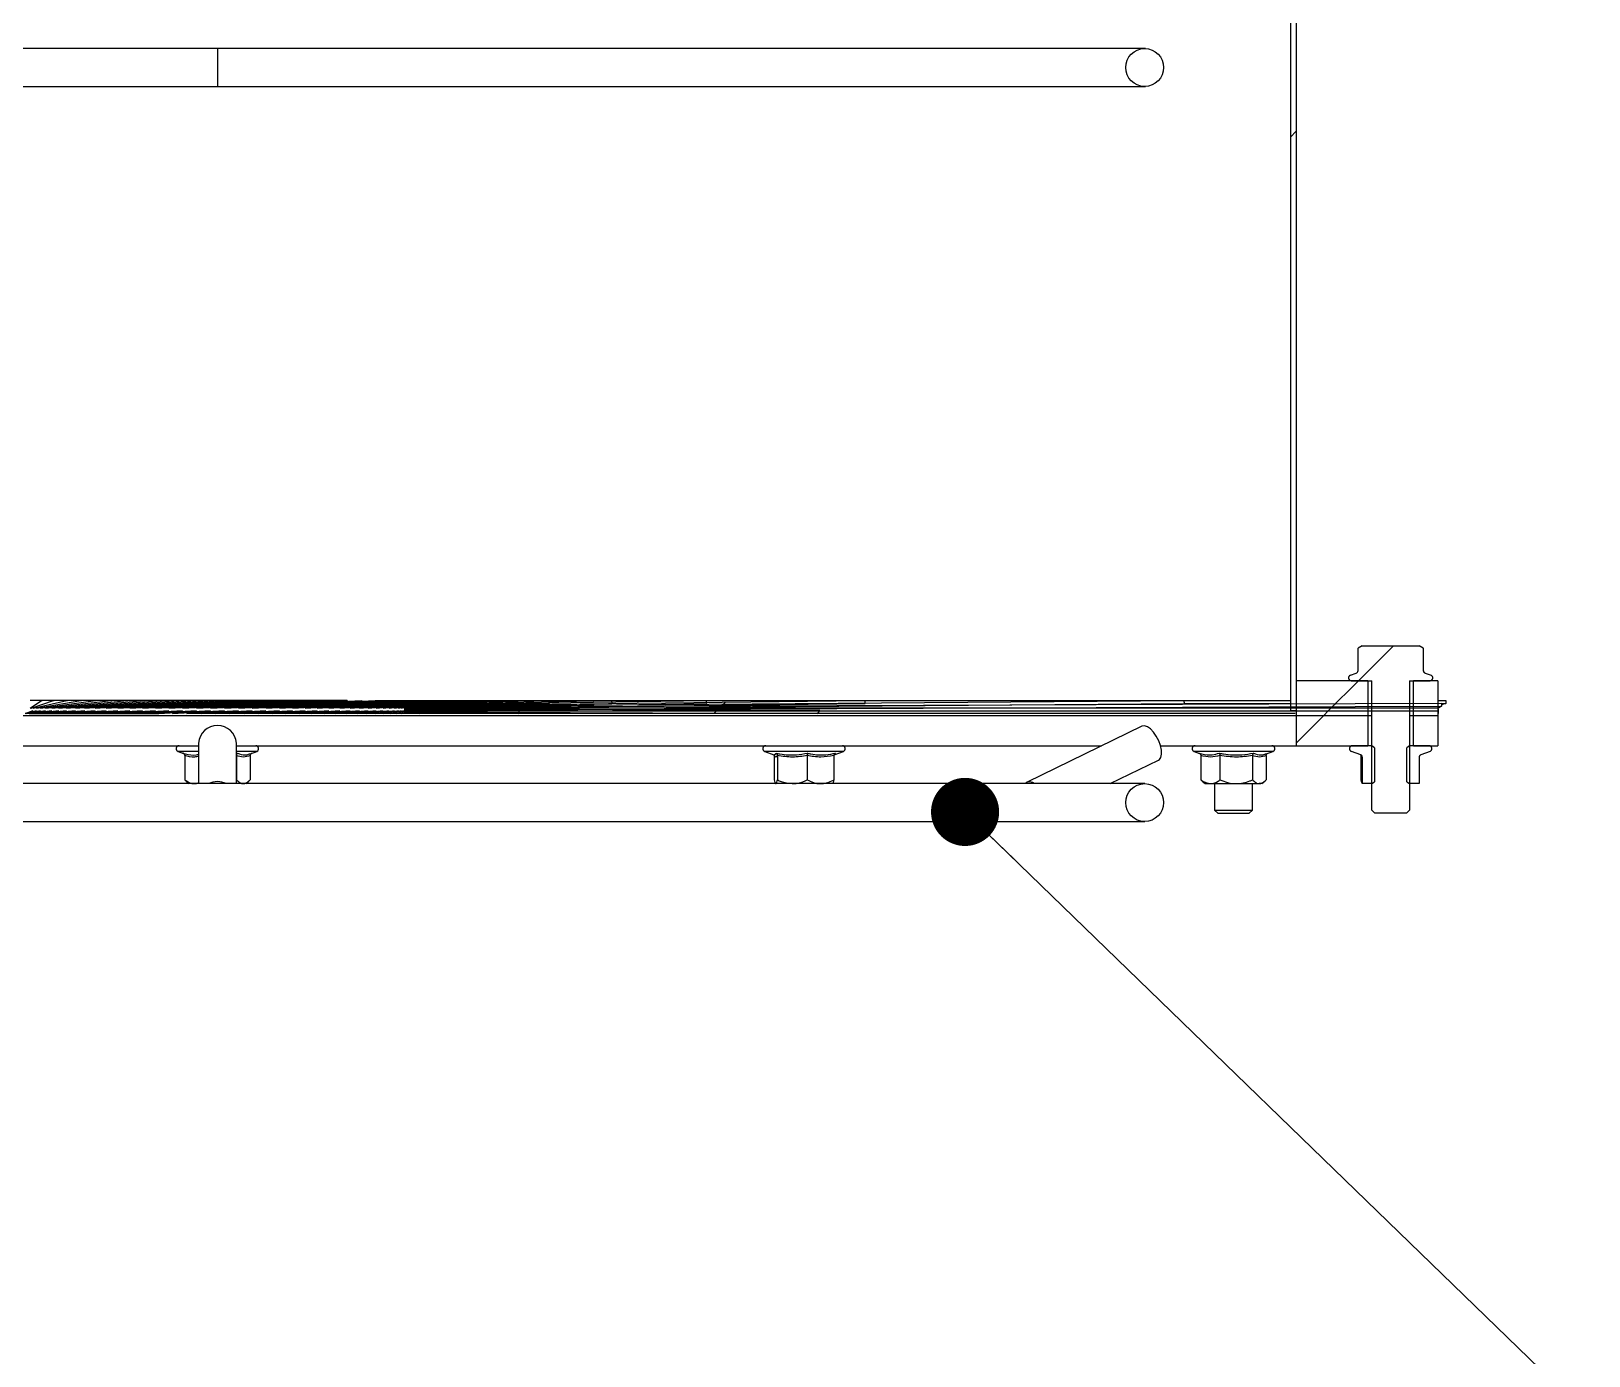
# Model space of a CAD drawing. Header units: millimetres. Extents: x 2 to 418, y 2 to 295.
# Drawn here: x 125.56 to 148.42, y 108.19 to 127.64 of the extents above; entities that cross this region are included whole.
import ezdxf

# ---------------------------------------------------------------- set-up
doc = ezdxf.new("R2010")
doc.units = ezdxf.units.MM
doc.dimstyles.new('SLDDIMSTYLE3', dxfattribs={"dimtxt": 0.18, "dimasz": 1, "dimexe": 0, "dimexo": 0.0625, "dimgap": 0, "dimtad": 0, "dimtih": 1, "dimtoh": 1, "dimdec": 0, "dimrnd": 1e-09, "dimzin": 0, "dimdsep": 46, "dimtxsty": 'Standard', "dimblk1": 'DOT', "dimblk2": 'DOT', "dimsah": 1, "dimcen": 0.09, "dimadec": 0, "dimazin": 0, "dimtfac": 1, "dimtdec": 0, "dimtofl": 0, "dimtmove": 0, "dimatfit": 3, "dimldrblk": 'DOT', "dimfxl": 1, "dimfrac": 2, "dimtolj": 1, "dimtzin": 0, "dimarcsym": 0})

# ---------------------------------------------------------------- blocks, each defined once
blk = doc.blocks.new('_DOT')
at = {"color": 0, "linetype": 'ByBlock', "lineweight": -2}
blk.add_line((-0.5, 0), (-1, 0), dxfattribs=at)
at = {"color": 0, "linetype": 'ByBlock', "const_width": 0.5}
blk.add_lwpolyline([(-0.25, 0, 1), (0.25, 0, 1)], format="xyb", close=True, dxfattribs=at)

msp = doc.modelspace()

# ---------------------------------------------------------------- hatches: boundary and pattern name
at = {"linetype": 'Continuous', "lineweight": 18}
h = msp.add_hatch(dxfattribs=at)
h.set_pattern_fill('ANSI32', style=0)
h.paths.add_polyline_path([(144.1273, 117.6591), (144.1273, 128.7702), (144.044, 128.7702), (144.044, 117.6591)], flags=0)
h = msp.add_hatch(dxfattribs=at)
h.set_pattern_fill('ANSI32', style=0)
edge = h.paths.add_edge_path(flags=0)
edge.add_arc((141.9051, 127.1036), 0.2778, 0, 360)
h = msp.add_hatch(dxfattribs=at)
h.set_pattern_fill('ANSI31', style=0)
edge = h.paths.add_edge_path(flags=0)
edge.add_arc((144.9384, 118.1452), 0.0417, 110, 270)
edge.add_line((144.9384, 118.1036), (145.2384, 118.1036))
edge.add_line((145.2384, 118.1036), (145.2384, 116.2051))
edge.add_line((145.2384, 116.2051), (145.2844, 116.1591))
edge.add_line((145.2844, 116.1591), (145.748, 116.1591))
edge.add_line((145.748, 116.1591), (145.794, 116.2051))
edge.add_line((145.794, 116.2051), (145.794, 118.1036))
edge.add_line((145.794, 118.1036), (146.094, 118.1036))
edge.add_arc((146.094, 118.1452), 0.0417, 270, 430)
edge.add_line((146.1082, 118.1844), (146.0219, 118.2158))
edge.add_spline(control_points=[(146.0219, 118.2158), (146.0181, 118.2172), (146.0144, 118.2191), (146.0111, 118.2215), (146.0078, 118.2239), (146.0048, 118.2267), (146.0023, 118.23), (146.0001, 118.2329), (145.9983, 118.2361), (145.997, 118.2396), (145.9957, 118.243), (145.995, 118.2467), (145.995, 118.2504)], knot_values=[0, 0, 0, 0, 0.0002212, 0.0002212, 0.0002212, 0.0004401, 0.0004401, 0.0004401, 0.0006379, 0.0006379, 0.0006379, 0.000837, 0.000837, 0.000837, 0.000837], weights=[1, 1, 1, 1, 1, 1, 1, 1, 1, 1, 1, 1, 1], degree=3, periodic=0)
edge.add_line((145.995, 118.2504), (145.995, 118.5788))
edge.add_line((145.995, 118.5788), (145.9329, 118.6147))
edge.add_line((145.9329, 118.6147), (145.0995, 118.6147))
edge.add_line((145.0995, 118.6147), (145.0374, 118.5788))
edge.add_line((145.0374, 118.5788), (145.0374, 118.2504))
edge.add_spline(control_points=[(145.0374, 118.2504), (145.0374, 118.2492), (145.0373, 118.248), (145.0371, 118.2468), (145.0367, 118.2432), (145.0356, 118.2397), (145.0341, 118.2364), (145.0319, 118.2319), (145.0287, 118.2278), (145.025, 118.2245), (145.0208, 118.2207), (145.0158, 118.2177), (145.0105, 118.2158)], knot_values=[0, 0, 0, 0, 0.0000645, 0.0000645, 0.0000645, 0.000262, 0.000262, 0.000262, 0.0005371, 0.0005371, 0.0005371, 0.000849, 0.000849, 0.000849, 0.000849], weights=[1, 1, 1, 1, 1, 1, 1, 1, 1, 1, 1, 1, 1], degree=3, periodic=0)
edge.add_line((145.0105, 118.2158), (144.9242, 118.1844))
h = msp.add_hatch(dxfattribs=at)
h.set_pattern_fill('ANSI32', style=0)
h.paths.add_polyline_path([(145.1829, 118.1036), (144.1273, 118.1036), (144.1273, 117.6591), (145.1829, 117.6591)], flags=0)
h = msp.add_hatch(dxfattribs=at)
h.set_pattern_fill('ANSI32', style=0)
h.paths.add_polyline_path([(146.2106, 117.6591), (146.2106, 118.1036), (145.8495, 118.1036), (145.8495, 117.6591)], flags=0)
h = msp.add_hatch(dxfattribs=at)
h.set_pattern_fill('ANSI32', style=0)
h.paths.add_polyline_path([(146.2609, 117.774), (131.0517, 117.7144), (131.0517, 117.6699), (146.2609, 117.7295)], flags=0)
h = msp.add_hatch(dxfattribs=at)
h.set_pattern_fill('ANSI32', style=0)
h.paths.add_polyline_path([(142.4738, 117.8144), (131.075, 117.7254), (131.075, 117.6809), (142.4895, 117.77)], flags=0)
h = msp.add_hatch(dxfattribs=at)
h.set_pattern_fill('ANSI32', style=0)
h.paths.add_polyline_path([(137.7912, 117.8144), (131.1147, 117.7365), (131.1147, 117.692), (137.8017, 117.77)], flags=0)
h = msp.add_hatch(dxfattribs=at)
h.set_pattern_fill('ANSI32', style=0)
h.paths.add_polyline_path([(135.4637, 117.8144), (131.1718, 117.7481), (131.1718, 117.7036), (135.4715, 117.77)], flags=0)
h = msp.add_hatch(dxfattribs=at)
h.set_pattern_fill('ANSI32', style=0)
h.paths.add_polyline_path([(134.0784, 117.8144), (131.2482, 117.7602), (131.2482, 117.7157), (134.0847, 117.77)], flags=0)
h = msp.add_hatch(dxfattribs=at)
h.set_pattern_fill('ANSI32', style=0)
h.paths.add_polyline_path([(133.1646, 117.8144), (131.3462, 117.773), (131.3462, 117.7285), (133.1699, 117.77)], flags=0)
h = msp.add_hatch(dxfattribs=at)
h.set_pattern_fill('ANSI32', style=0)
h.paths.add_polyline_path([(132.5205, 117.8144), (131.4694, 117.7868), (131.4694, 117.7423), (132.5251, 117.77)], flags=0)
h = msp.add_hatch(dxfattribs=at)
h.set_pattern_fill('ANSI32', style=0)
h.paths.add_polyline_path([(132.0454, 117.8144), (131.6223, 117.8019), (131.6223, 117.7574), (132.0495, 117.77)], flags=0)
h = msp.add_hatch(dxfattribs=at)
h.set_pattern_fill('ANSI32', style=0)
h.paths.add_polyline_path([(146.2106, 117.7036), (131.044, 117.7036), (131.044, 117.6591), (146.2106, 117.6591)], flags=0)
h = msp.add_hatch(dxfattribs=at)
h.set_pattern_fill('ANSI32', style=0)
h.paths.add_polyline_path([(137.1345, 117.669), (131.0517, 117.6928), (131.0517, 117.6483), (137.1034, 117.6246)], flags=0)
h = msp.add_hatch(dxfattribs=at)
h.set_pattern_fill('ANSI32', style=0)
h.paths.add_polyline_path([(132.727, 117.669), (131.075, 117.6819), (131.075, 117.6374), (132.7114, 117.6246)], flags=0)
h = msp.add_hatch(dxfattribs=at)
h.set_pattern_fill('ANSI32', style=0)
h.paths.add_polyline_path([(131.2633, 117.669), (131.1147, 117.6707), (131.1147, 117.6262), (131.2528, 117.6246)], flags=0)
h = msp.add_hatch(dxfattribs=at)
h.set_pattern_fill('ANSI32', style=0)
h.paths.add_polyline_path([(145.1829, 117.6591), (144.1273, 117.6591), (144.1273, 117.5925), (145.1829, 117.5925)], flags=0)
h = msp.add_hatch(dxfattribs=at)
h.set_pattern_fill('ANSI32', style=0)
h.paths.add_polyline_path([(145.1829, 117.5925), (144.1273, 117.5925), (144.1273, 117.148), (145.1829, 117.148)], flags=0)
h = msp.add_hatch(dxfattribs=at)
h.set_pattern_fill('ANSI32', style=0)
h.paths.add_polyline_path([(146.2106, 117.5925), (146.2106, 117.6591), (145.8495, 117.6591), (145.8495, 117.5925)], flags=0)
h = msp.add_hatch(dxfattribs=at)
h.set_pattern_fill('ANSI32', style=0)
h.paths.add_polyline_path([(146.2106, 117.148), (146.2106, 117.5925), (145.8495, 117.5925), (145.8495, 117.148)], flags=0)
h = msp.add_hatch(dxfattribs=at)
h.set_pattern_fill('ANSI31', style=0)
edge = h.paths.add_edge_path(flags=0)
edge.add_spline(control_points=[(145.0755, 117.015), (145.0778, 117.0141), (145.0799, 117.0131), (145.0819, 117.0118), (145.0851, 117.0098), (145.088, 117.0073), (145.0903, 117.0043), (145.0926, 117.0014), (145.0945, 116.9981), (145.0957, 116.9946), (145.097, 116.991), (145.0976, 116.9873), (145.0976, 116.9835)], knot_values=[0, 0, 0, 0, 0.0001283, 0.0001283, 0.0001283, 0.0003322, 0.0003322, 0.0003322, 0.0005353, 0.0005353, 0.0005353, 0.0007385, 0.0007385, 0.0007385, 0.0007385], weights=[1, 1, 1, 1, 1, 1, 1, 1, 1, 1, 1, 1, 1], degree=3, periodic=0)
edge.add_line((145.0976, 116.9835), (145.0976, 116.5941))
edge.add_line((145.0976, 116.5941), (145.0995, 116.5925))
edge.add_line((145.0995, 116.5925), (145.2384, 116.5925))
edge.add_line((145.2384, 116.5925), (145.2801, 116.6216))
edge.add_line((145.2801, 116.6216), (145.2801, 117.1174))
edge.add_line((145.2801, 117.1174), (145.2384, 117.1466))
edge.add_line((145.2384, 117.1466), (145.2384, 117.148))
edge.add_line((145.2384, 117.148), (144.9536, 117.148))
edge.add_arc((144.9536, 117.1051), 0.043, 90, 250)
edge.add_line((144.9389, 117.0647), (145.0755, 117.015))
h = msp.add_hatch(dxfattribs=at)
h.set_pattern_fill('ANSI31', style=0)
edge = h.paths.add_edge_path(flags=0)
edge.add_spline(control_points=[(145.9348, 116.9835), (145.9348, 116.9858), (145.935, 116.9881), (145.9355, 116.9904), (145.9363, 116.994), (145.9377, 116.9976), (145.9396, 117.0008), (145.9416, 117.0041), (145.9441, 117.007), (145.947, 117.0094), (145.95, 117.0118), (145.9533, 117.0137), (145.9569, 117.015)], knot_values=[0, 0, 0, 0, 0.0001238, 0.0001238, 0.0001238, 0.0003284, 0.0003284, 0.0003284, 0.0005336, 0.0005336, 0.0005336, 0.0007388, 0.0007388, 0.0007388, 0.0007388], weights=[1, 1, 1, 1, 1, 1, 1, 1, 1, 1, 1, 1, 1], degree=3, periodic=0)
edge.add_line((145.9569, 117.015), (146.0935, 117.0647))
edge.add_arc((146.0788, 117.1051), 0.043, 290, 450)
edge.add_line((146.0788, 117.148), (145.794, 117.148))
edge.add_line((145.794, 117.148), (145.794, 117.1466))
edge.add_line((145.794, 117.1466), (145.7523, 117.1174))
edge.add_line((145.7523, 117.1174), (145.7523, 116.6216))
edge.add_line((145.7523, 116.6216), (145.794, 116.5925))
edge.add_line((145.794, 116.5925), (145.9329, 116.5925))
edge.add_line((145.9329, 116.5925), (145.9348, 116.5941))
edge.add_line((145.9348, 116.5941), (145.9348, 116.9835))
h = msp.add_hatch(dxfattribs=at)
h.set_pattern_fill('ANSI32', style=0)
edge = h.paths.add_edge_path(flags=0)
edge.add_arc((141.9051, 116.3147), 0.2778, 0, 360)

# ---------------------------------------------------------------- linework, layer by layer
at = {"color": 7, "linetype": 'Continuous', "lineweight": 25}
for p, q in [((144.044, 128.7702), (144.044, 117.6591)), ((144.1273, 128.7702), (144.1273, 117.6591)), ((128.294, 127.3814), (114.6829, 127.3814)), ((141.9051, 127.3814), (128.294, 127.3814)), ((141.9098, 127.3814), (141.9051, 127.3814)), ((141.9146, 127.3812), (141.9098, 127.3814)), ((114.6829, 126.8258), (128.294, 126.8258)), ((128.294, 126.8258), (141.9051, 126.8258)), ((141.9051, 126.8258), (141.9098, 126.8258)), ((141.9098, 126.8258), (141.9146, 126.826)), ((145.0995, 118.6147), (145.0374, 118.5788)), ((145.0374, 118.2504), (145.0374, 118.5788)), ((145.0995, 118.6147), (145.9329, 118.6147)), ((145.995, 118.5788), (145.9329, 118.6147)), ((145.995, 118.5788), (145.995, 118.2504)), ((145.995, 118.5788), (145.9973, 118.5775)), ((145.9973, 118.2496), (145.9973, 118.5775)), ((144.9242, 118.1844), (145.0105, 118.2158)), ((145.995, 118.2504), (145.9973, 118.2496)), ((146.0219, 118.2158), (146.1082, 118.1844)), ((146.0244, 118.2149), (146.0219, 118.2158)), ((144.1273, 118.1036), (144.1273, 117.6591)), ((145.1829, 118.1036), (144.1273, 118.1036)), ((144.9384, 118.1036), (145.2384, 118.1036)), ((145.1829, 118.1036), (145.1829, 117.6591)), ((145.2384, 116.2051), (145.2384, 118.1036)), ((145.794, 118.1036), (146.094, 118.1036)), ((145.794, 118.1036), (145.794, 116.2051)), ((145.8495, 117.6591), (145.8495, 118.1036)), ((146.2106, 118.1036), (145.8495, 118.1036)), ((146.2106, 118.1036), (146.2106, 117.6591)), ((125.7096, 117.8144), (125.544, 117.8144)), ((125.544, 117.6982), (125.7096, 117.8144)), ((125.5594, 117.6982), (125.8897, 117.8144)), ((125.59, 117.6982), (126.0832, 117.8144)), ((125.6358, 117.6982), (126.289, 117.8144)), ((125.6965, 117.6982), (126.5061, 117.8144)), ((125.7096, 117.8144), (125.7096, 117.8033)), ((125.8897, 117.8144), (125.7096, 117.8144)), ((125.7717, 117.6982), (126.7332, 117.8144)), ((125.861, 117.6982), (126.969, 117.8144)), ((125.8897, 117.8144), (125.8897, 117.8033)), ((126.0832, 117.8144), (125.8897, 117.8144)), ((125.9639, 117.6982), (127.2122, 117.8144)), ((126.0798, 117.6982), (127.4615, 117.8144)), ((126.0832, 117.8144), (126.0833, 117.8033)), ((126.289, 117.8144), (126.0832, 117.8144)), ((126.2081, 117.6982), (127.7154, 117.8144)), ((126.5061, 117.8144), (126.289, 117.8144)), ((126.289, 117.8144), (126.2892, 117.8033)), ((126.3481, 117.6982), (127.9726, 117.8144)), ((126.4989, 117.6982), (128.2315, 117.8144)), ((126.5061, 117.8144), (126.5063, 117.8033)), ((126.7332, 117.8144), (126.5061, 117.8144)), ((126.6598, 117.6982), (128.4909, 117.8144)), ((126.7332, 117.8144), (126.7334, 117.8033)), ((126.969, 117.8144), (126.7332, 117.8144)), ((126.8299, 117.6982), (128.7491, 117.8144)), ((127.2122, 117.8144), (126.969, 117.8144)), ((126.969, 117.8144), (126.9693, 117.8033)), ((127.0081, 117.6982), (129.0048, 117.8144)), ((127.1936, 117.6982), (129.2565, 117.8144)), ((127.4615, 117.8144), (127.2122, 117.8144)), ((127.2122, 117.8144), (127.2126, 117.8033)), ((127.3851, 117.6982), (129.5028, 117.8144)), ((127.7154, 117.8144), (127.4615, 117.8144)), ((127.4615, 117.8144), (127.4619, 117.8033)), ((127.5818, 117.6982), (129.7423, 117.8144)), ((127.9726, 117.8144), (127.7154, 117.8144)), ((127.7154, 117.8144), (127.7158, 117.8033)), ((127.7824, 117.6982), (129.9738, 117.8144)), ((128.2315, 117.8144), (127.9726, 117.8144)), ((127.9726, 117.8144), (127.973, 117.8033)), ((127.9859, 117.6982), (130.1958, 117.8144)), ((128.1911, 117.6982), (130.4072, 117.8144)), ((128.4909, 117.8144), (128.2315, 117.8144)), ((128.2315, 117.8144), (128.232, 117.8033)), ((128.3969, 117.6982), (130.6068, 117.8144)), ((128.4909, 117.8144), (128.4913, 117.8033)), ((128.7491, 117.8144), (128.4909, 117.8144)), ((128.6021, 117.6982), (130.7935, 117.8144)), ((128.7491, 117.8144), (128.7496, 117.8033)), ((129.0048, 117.8144), (128.7491, 117.8144)), ((128.8056, 117.6982), (130.9662, 117.8144)), ((129.0048, 117.8144), (129.0053, 117.8033)), ((129.2565, 117.8144), (129.0048, 117.8144)), ((129.0063, 117.6982), (131.1239, 117.8144)), ((129.2029, 117.6982), (131.2658, 117.8144)), ((129.2565, 117.8144), (129.257, 117.8033)), ((129.5028, 117.8144), (129.2565, 117.8144)), ((129.3945, 117.6982), (131.3911, 117.8144)), ((129.7423, 117.8144), (129.5028, 117.8144)), ((129.5028, 117.8144), (129.5033, 117.8033)), ((129.5799, 117.6982), (131.4991, 117.8144)), ((129.7423, 117.8144), (129.7429, 117.8033)), ((129.9738, 117.8144), (129.7423, 117.8144)), ((129.7581, 117.6982), (131.5891, 117.8144)), ((129.9282, 117.6982), (131.6607, 117.8144)), ((130.1958, 117.8144), (129.9738, 117.8144)), ((129.9738, 117.8144), (129.9743, 117.8033)), ((130.0891, 117.6982), (131.7135, 117.8144)), ((130.1958, 117.8144), (130.1964, 117.8033)), ((130.2399, 117.6982), (131.7472, 117.8144)), ((130.3799, 117.6982), (131.7616, 117.8144)), ((130.4072, 117.8144), (130.4078, 117.8039)), ((130.4072, 117.8144), (130.4075, 117.8144)), ((130.5082, 117.6982), (131.6223, 117.8019)), ((130.6068, 117.8144), (130.6073, 117.8045)), ((130.6068, 117.8144), (130.7935, 117.8144)), ((130.6241, 117.6982), (131.4694, 117.7868)), ((130.727, 117.6982), (131.3462, 117.773)), ((130.7935, 117.8144), (130.794, 117.8051)), ((130.7935, 117.8144), (130.9662, 117.8144)), ((130.8163, 117.6982), (131.2482, 117.7602)), ((130.9662, 117.8144), (130.9666, 117.8058)), ((130.9662, 117.8144), (131.1239, 117.8144)), ((131.0517, 117.7144), (146.2609, 117.774)), ((131.075, 117.7254), (142.4738, 117.8144)), ((131.075, 117.6809), (142.4895, 117.77)), ((131.1147, 117.7365), (137.7912, 117.8144)), ((131.1147, 117.692), (137.8017, 117.77)), ((131.1239, 117.8144), (131.1243, 117.8064)), ((131.1239, 117.8144), (131.2658, 117.8144)), ((131.1718, 117.7481), (135.4637, 117.8144)), ((131.1718, 117.7036), (135.4715, 117.77)), ((131.2482, 117.7602), (134.0784, 117.8144)), ((131.2482, 117.7157), (134.0847, 117.77)), ((131.2482, 117.7157), (131.2482, 117.7602)), ((131.2658, 117.8144), (131.2662, 117.8071)), ((131.2658, 117.8144), (131.3911, 117.8144)), ((131.3462, 117.773), (133.1646, 117.8144)), ((131.3462, 117.7285), (131.3462, 117.773)), ((131.3462, 117.7285), (133.1699, 117.77)), ((131.3911, 117.8144), (131.3914, 117.8079)), ((131.3911, 117.8144), (131.4991, 117.8144)), ((131.4694, 117.7868), (132.5205, 117.8144)), ((131.4694, 117.7423), (131.4694, 117.7868)), ((131.4694, 117.7423), (132.5251, 117.77)), ((131.4991, 117.8144), (131.4993, 117.8087)), ((131.4991, 117.8144), (131.5891, 117.8144)), ((131.5891, 117.8144), (131.5893, 117.8096)), ((131.5891, 117.8144), (131.6607, 117.8144)), ((131.6223, 117.8019), (132.0454, 117.8144)), ((131.6223, 117.7574), (131.6223, 117.8019)), ((131.6223, 117.7574), (132.0495, 117.77)), ((131.6607, 117.8144), (131.6609, 117.8106)), ((131.6607, 117.8144), (131.7135, 117.8144)), ((131.7135, 117.8144), (131.7136, 117.8118)), ((131.7135, 117.8144), (131.7472, 117.8144)), ((131.7472, 117.8144), (131.7473, 117.8132)), ((131.7472, 117.8144), (131.7616, 117.8144)), ((131.7616, 117.8144), (131.7618, 117.806)), ((131.7616, 117.8144), (132.0454, 117.8144)), ((132.0454, 117.8144), (132.0495, 117.77)), ((132.0454, 117.8144), (132.5205, 117.8144)), ((132.5205, 117.8144), (132.5251, 117.77)), ((132.5205, 117.8144), (133.1646, 117.8144)), ((133.1646, 117.8144), (133.1699, 117.77)), ((133.1646, 117.8144), (134.0784, 117.8144)), ((134.0784, 117.8144), (134.0847, 117.77)), ((134.0784, 117.8144), (135.4637, 117.8144)), ((135.4637, 117.8144), (135.4715, 117.77)), ((135.4637, 117.8144), (137.7912, 117.8144)), ((137.7912, 117.8144), (137.8017, 117.77)), ((137.7912, 117.8144), (142.4738, 117.8144)), ((142.4738, 117.8144), (142.4895, 117.77)), ((142.4738, 117.8144), (144.0422, 117.8144)), ((142.4895, 117.77), (144.0422, 117.77)), ((146.2106, 117.8144), (146.3255, 117.8144)), ((146.2609, 117.774), (146.2609, 117.7295)), ((146.2609, 117.77), (146.3258, 117.77)), ((146.3258, 117.77), (146.2609, 117.7472)), ((146.3255, 117.8144), (146.3258, 117.77)), ((112.4606, 117.5925), (144.1273, 117.5925)), ((125.4721, 117.6246), (125.6965, 117.6645)), ((125.4733, 117.6262), (125.6358, 117.6645)), ((125.4935, 117.6246), (125.7717, 117.6645)), ((125.5129, 117.6374), (125.59, 117.6645)), ((125.5306, 117.6246), (125.861, 117.6645)), ((125.5306, 117.6246), (125.5832, 117.6246)), ((125.583, 117.631), (125.5832, 117.6246)), ((125.5832, 117.6246), (125.9639, 117.6645)), ((125.5832, 117.6246), (125.6509, 117.6246)), ((125.6507, 117.6317), (125.6509, 117.6246)), ((125.6509, 117.6246), (126.0798, 117.6645)), ((125.6509, 117.6246), (125.7334, 117.6246)), ((125.7332, 117.6323), (125.7334, 117.6246)), ((125.7334, 117.6246), (126.2081, 117.6645)), ((125.7334, 117.6246), (125.8302, 117.6246)), ((125.8299, 117.6327), (125.8302, 117.6246)), ((125.8302, 117.6246), (126.3481, 117.6645)), ((125.8302, 117.6246), (125.9408, 117.6246)), ((125.9405, 117.6331), (125.9408, 117.6246)), ((125.9408, 117.6246), (126.4989, 117.6645)), ((125.9408, 117.6246), (126.0646, 117.6246)), ((126.0642, 117.6334), (126.0646, 117.6246)), ((126.0646, 117.6246), (126.6598, 117.6645)), ((126.0646, 117.6246), (126.2008, 117.6246)), ((126.2004, 117.6337), (126.2008, 117.6246)), ((126.2008, 117.6246), (126.8299, 117.6645)), ((126.2008, 117.6246), (126.3487, 117.6246)), ((126.3483, 117.634), (126.3487, 117.6246)), ((126.3487, 117.6246), (127.0081, 117.6645)), ((126.3487, 117.6246), (126.5076, 117.6246)), ((126.5071, 117.6342), (126.5076, 117.6246)), ((126.5076, 117.6246), (127.1936, 117.6645)), ((126.5076, 117.6246), (126.6764, 117.6246)), ((126.6759, 117.6344), (126.6764, 117.6246)), ((126.6764, 117.6246), (127.3851, 117.6645)), ((126.6764, 117.6246), (126.8543, 117.6246)), ((126.8538, 117.6346), (126.8543, 117.6246)), ((126.8543, 117.6246), (127.5818, 117.6645)), ((126.8543, 117.6246), (127.0402, 117.6246)), ((127.0396, 117.6348), (127.0402, 117.6246)), ((127.0402, 117.6246), (127.7824, 117.6645)), ((127.0402, 117.6246), (127.2331, 117.6246)), ((127.2325, 117.635), (127.2331, 117.6246)), ((127.2331, 117.6246), (127.9859, 117.6645)), ((127.2331, 117.6246), (127.4319, 117.6246)), ((127.4314, 117.6351), (127.4319, 117.6246)), ((127.4319, 117.6246), (128.1911, 117.6645)), ((127.635, 117.6353), (127.6356, 117.6246)), ((127.6356, 117.6246), (128.3969, 117.6645)), ((127.6358, 117.6246), (127.6356, 117.6246)), ((127.8424, 117.6355), (127.8429, 117.6246)), ((127.8429, 117.6246), (128.6021, 117.6645)), ((128.0528, 117.6246), (127.8429, 117.6246)), ((128.0522, 117.6355), (128.0528, 117.6246)), ((128.0528, 117.6246), (128.8056, 117.6645)), ((128.264, 117.6246), (128.0528, 117.6246)), ((128.2635, 117.6355), (128.264, 117.6246)), ((128.264, 117.6246), (129.0063, 117.6645)), ((128.4754, 117.6246), (128.264, 117.6246)), ((128.4749, 117.6355), (128.4754, 117.6246)), ((128.4754, 117.6246), (129.2029, 117.6645)), ((128.6858, 117.6246), (128.4754, 117.6246)), ((128.6853, 117.6355), (128.6858, 117.6246)), ((128.6858, 117.6246), (129.3945, 117.6645)), ((128.894, 117.6246), (128.6858, 117.6246)), ((128.8935, 117.6355), (128.894, 117.6246)), ((128.894, 117.6246), (129.5799, 117.6645)), ((129.0988, 117.6246), (128.894, 117.6246)), ((129.0983, 117.6355), (129.0988, 117.6246)), ((129.0988, 117.6246), (129.7581, 117.6645)), ((129.2991, 117.6246), (129.0988, 117.6246)), ((129.2986, 117.6355), (129.2991, 117.6246)), ((129.2991, 117.6246), (129.9282, 117.6645)), ((129.4938, 117.6246), (129.2991, 117.6246)), ((129.4934, 117.6355), (129.4938, 117.6246)), ((129.4938, 117.6246), (130.0891, 117.6645)), ((129.6818, 117.6246), (129.4938, 117.6246)), ((129.6814, 117.6355), (129.6818, 117.6246)), ((129.6818, 117.6246), (130.2399, 117.6645)), ((129.862, 117.6246), (129.6818, 117.6246)), ((129.8617, 117.6355), (129.862, 117.6246)), ((129.862, 117.6246), (130.3799, 117.6645)), ((130.0335, 117.6246), (129.862, 117.6246)), ((130.0332, 117.6355), (130.0335, 117.6246)), ((130.0335, 117.6246), (130.5082, 117.6645)), ((130.1952, 117.6246), (130.0335, 117.6246)), ((130.1949, 117.6355), (130.1952, 117.6246)), ((130.1952, 117.6246), (130.6241, 117.6645)), ((130.3464, 117.6246), (130.1952, 117.6246)), ((130.3461, 117.6355), (130.3464, 117.6246)), ((130.3464, 117.6246), (130.727, 117.6645)), ((130.486, 117.6246), (130.3464, 117.6246)), ((130.4857, 117.6355), (130.486, 117.6246)), ((130.486, 117.6246), (130.8163, 117.6645)), ((130.6133, 117.6246), (130.486, 117.6246)), ((130.6131, 117.6355), (130.6133, 117.6246)), ((130.6133, 117.6246), (130.8915, 117.6645)), ((130.7277, 117.6246), (130.6133, 117.6246)), ((130.7276, 117.6355), (130.7277, 117.6246)), ((130.7277, 117.6246), (130.9521, 117.6645)), ((130.8285, 117.6246), (130.7277, 117.6246)), ((130.8284, 117.6355), (130.8285, 117.6246)), ((130.8285, 117.6246), (130.9979, 117.6645)), ((130.9151, 117.6246), (130.8285, 117.6246)), ((130.8915, 117.6982), (131.1718, 117.7481)), ((130.9151, 117.6246), (131.0286, 117.6645)), ((130.9151, 117.6355), (130.9151, 117.6246)), ((130.9871, 117.6246), (130.9151, 117.6246)), ((130.9521, 117.6982), (131.1147, 117.7365)), ((130.987, 117.6355), (130.9871, 117.6246)), ((130.9871, 117.6246), (131.044, 117.6645)), ((131.044, 117.6246), (130.9871, 117.6246)), ((130.9979, 117.6982), (131.075, 117.7254)), ((131.0286, 117.6982), (131.0517, 117.7144)), ((131.044, 117.6591), (131.044, 117.7036)), ((131.044, 117.7036), (146.2106, 117.7036)), ((131.044, 117.6591), (146.2106, 117.6591)), ((131.044, 117.6246), (131.044, 117.6591)), ((131.0855, 117.6246), (131.044, 117.6246)), ((131.0517, 117.6699), (146.2609, 117.7295)), ((131.0517, 117.6699), (131.0517, 117.7144)), ((131.0517, 117.6483), (131.0517, 117.6928)), ((131.0517, 117.6928), (137.1345, 117.669)), ((131.0517, 117.6483), (137.1034, 117.6246)), ((131.0855, 117.6246), (131.0517, 117.6483)), ((131.075, 117.6809), (131.075, 117.7254)), ((131.075, 117.6374), (131.075, 117.6819)), ((131.075, 117.6819), (132.727, 117.669)), ((131.075, 117.6374), (132.7114, 117.6246)), ((131.1114, 117.6246), (131.075, 117.6374)), ((131.1114, 117.6246), (131.0855, 117.6246)), ((131.1215, 117.6246), (131.1114, 117.6246)), ((131.1147, 117.692), (131.1147, 117.7365)), ((131.1147, 117.6262), (131.1147, 117.6707)), ((131.1147, 117.6707), (131.2633, 117.669)), ((131.1147, 117.6262), (131.2528, 117.6246)), ((131.1215, 117.6246), (131.1147, 117.6262)), ((131.2528, 117.6246), (131.1215, 117.6246)), ((131.1718, 117.7036), (131.1718, 117.7481)), ((131.2633, 117.669), (131.2528, 117.6246)), ((132.7114, 117.6246), (131.2528, 117.6246)), ((132.727, 117.669), (132.7114, 117.6246)), ((137.1034, 117.6246), (132.7114, 117.6246)), ((137.1345, 117.669), (137.1034, 117.6246)), ((144.1136, 117.6246), (137.1034, 117.6246)), ((144.1273, 117.6591), (144.044, 117.6591)), ((144.1273, 117.6591), (144.1273, 117.5925)), ((144.1273, 117.6591), (145.1829, 117.6591)), ((144.1273, 117.5925), (145.1829, 117.5925)), ((144.1273, 117.5925), (144.1273, 117.148)), ((145.1829, 117.6591), (145.1829, 117.5925)), ((145.1829, 117.5925), (145.2384, 117.5925)), ((145.1829, 117.5925), (145.1829, 117.148)), ((145.794, 117.5925), (145.8495, 117.5925)), ((145.8495, 117.5925), (145.8495, 117.6591)), ((145.8495, 117.6591), (146.2106, 117.6591)), ((145.8495, 117.5925), (146.2106, 117.5925)), ((145.8495, 117.148), (145.8495, 117.5925)), ((146.2609, 117.7295), (146.2106, 117.6943)), ((146.2106, 117.7036), (146.2106, 117.6591)), ((146.2106, 117.7036), (146.2107, 117.669)), ((146.2106, 117.6591), (146.2107, 117.6246)), ((146.2106, 117.6591), (146.2106, 117.5925)), ((146.2107, 117.6246), (146.2106, 117.6246)), ((146.2106, 117.5925), (146.2106, 117.148)), ((146.2107, 117.669), (146.2107, 117.6246)), ((141.8639, 117.4365), (140.1795, 116.6157)), ((115.3161, 117.148), (128.0162, 117.148)), ((128.0162, 117.1868), (128.0162, 116.5925)), ((128.5718, 116.5925), (128.5718, 117.1868)), ((128.5718, 117.148), (141.2718, 117.148)), ((142.1371, 117.148), (144.1273, 117.148)), ((144.1273, 117.148), (145.1829, 117.148)), ((145.2384, 117.148), (144.9536, 117.148)), ((145.2384, 117.1466), (145.2384, 117.148)), ((145.2801, 117.1174), (145.2384, 117.1466)), ((145.2801, 117.1174), (145.2801, 116.6216)), ((145.794, 117.1466), (145.7523, 117.1174)), ((145.7523, 116.6216), (145.7523, 117.1174)), ((145.794, 117.148), (145.794, 117.1466)), ((146.0788, 117.148), (145.794, 117.148)), ((145.8495, 117.148), (146.2106, 117.148)), ((127.7167, 117.0647), (127.7933, 117.0368)), ((127.815, 117.0048), (127.815, 116.648)), ((128.5732, 117.0048), (128.5732, 116.648)), ((128.7729, 117.0048), (128.7729, 116.648)), ((128.778, 117.0307), (128.8713, 117.0647)), ((136.3278, 117.0647), (136.4617, 117.016)), ((136.4674, 117.0048), (136.4674, 116.648)), ((136.5133, 117.0048), (136.5133, 116.648)), ((136.951, 117.0048), (136.951, 116.648)), ((137.3428, 117.0048), (137.3428, 116.648)), ((137.3485, 117.016), (137.4824, 117.0647)), ((141.4, 116.5925), (142.1073, 116.9371)), ((142.6316, 117.0647), (142.7082, 117.0368)), ((142.7299, 117.0048), (142.7299, 116.648)), ((143.0091, 117.0048), (143.0091, 116.648)), ((143.4881, 117.0048), (143.4881, 116.648)), ((143.6878, 117.0048), (143.6878, 116.648)), ((143.6929, 117.0307), (143.7861, 117.0647)), ((145.0755, 117.015), (144.9389, 117.0647)), ((145.0767, 117.0155), (145.0785, 117.0048)), ((145.0976, 116.9835), (145.0785, 117.0048)), ((145.0785, 117.0048), (145.0785, 116.648)), ((145.0976, 116.9835), (145.0976, 116.5941)), ((145.9348, 116.9835), (145.9348, 116.5941)), ((146.0935, 117.0647), (145.9569, 117.015)), ((127.8356, 116.6284), (127.8773, 116.5925)), ((128.7106, 116.5925), (128.7524, 116.6284)), ((142.7505, 116.6284), (142.7922, 116.5925)), ((143.6255, 116.5925), (143.6673, 116.6284)), ((145.2384, 116.5925), (145.2801, 116.6216)), ((145.7523, 116.6216), (145.794, 116.5925)), ((141.9051, 116.5925), (121.4884, 116.5925)), ((142.7922, 116.5925), (142.8695, 116.5925)), ((142.8695, 116.5925), (143.2486, 116.5925)), ((142.9311, 116.5925), (142.9311, 116.2051)), ((143.2486, 116.5925), (143.5879, 116.5925)), ((143.4866, 116.2051), (143.4866, 116.5925)), ((143.6255, 116.5925), (143.5879, 116.5925)), ((145.0976, 116.5941), (145.0995, 116.5925)), ((145.2384, 116.5925), (145.0995, 116.5925)), ((145.9329, 116.5925), (145.794, 116.5925)), ((145.9329, 116.5925), (145.9348, 116.5941)), ((142.9311, 116.2051), (142.9771, 116.1591)), ((142.9311, 116.2051), (143.3497, 116.2051)), ((142.9771, 116.1591), (143.3264, 116.1591)), ((143.3264, 116.1591), (143.4406, 116.1591)), ((143.3497, 116.2051), (143.4866, 116.2051)), ((143.4406, 116.1591), (143.4866, 116.2051)), ((145.2844, 116.1591), (145.2384, 116.2051)), ((145.748, 116.1591), (145.2844, 116.1591)), ((145.794, 116.2051), (145.748, 116.1591)), ((121.4884, 116.0369), (141.9051, 116.0369))]:
    msp.add_line(p, q, dxfattribs=at)
at = {"color": 8, "linetype": 'Continuous', "lineweight": 25}
for p, q in [((128.294, 127.3814), (128.294, 127.1036)), ((128.294, 127.1036), (128.294, 126.8258)), ((128.0162, 117.0647), (127.7167, 117.0647)), ((128.8713, 117.0647), (128.5718, 117.0647)), ((128.5718, 117.0373), (128.5889, 117.0395)), ((137.4824, 117.0647), (136.3278, 117.0647)), ((143.7861, 117.0647), (142.6316, 117.0647))]:
    msp.add_line(p, q, dxfattribs=at)
at = {"color": 7, "linetype": 'Continuous', "lineweight": 25, "flags": 128}
for points in [[(142.1073, 116.9371), (142.1202, 116.9457), (142.1421, 116.9777), (142.1524, 117.0253), (142.1503, 117.0849), (142.1359, 117.152), (142.1105, 117.2217), (142.0757, 117.2888), (142.0343, 117.3483), (141.9893, 117.3959), (141.944, 117.428), (141.9018, 117.4421), (141.8658, 117.4374), (141.8639, 117.4365)], [(140.2831, 116.5925), (140.2596, 116.6072), (140.2173, 116.6213), (140.1813, 116.6166), (140.1542, 116.5932), (140.1537, 116.5925)]]:
    msp.add_lwpolyline(points, dxfattribs=at)
at = {"color": 7, "linetype": 'Continuous', "lineweight": 25}
for centre in [(141.9051, 127.1036), (141.9051, 116.3147)]:
    msp.add_circle(centre, 0.2778, dxfattribs=at)
for centre, radius, start, end in [((144.9384, 118.1452), 0.0417, 110, 270), ((146.094, 118.1452), 0.0417, 270, 70), ((128.294, 117.1689), 0.2784, 3.69193, 176.30807), ((127.7314, 117.1051), 0.043, 90, 250), ((128.8566, 117.1051), 0.043, 290, 90), ((136.3425, 117.1051), 0.043, 90, 250), ((137.4677, 117.1051), 0.043, 290, 90), ((142.6463, 117.1051), 0.043, 90, 250), ((143.7715, 117.1051), 0.043, 290, 90), ((144.9536, 117.1051), 0.043, 90, 250), ((146.0788, 117.1051), 0.043, 290, 90), ((128.294, 116.3245), 0.2976, 64.21815, 115.78185)]:
    msp.add_arc(centre, radius, start, end, dxfattribs=at)
for points, knots in [([(145.0105, 118.2158), (145.0156, 118.2183), (145.0253, 118.2231), (145.0341, 118.2349), (145.0371, 118.2444), (145.0373, 118.2492), (145.0374, 118.2504)], [0, 0, 0, 0, 0.3659409, 0.6891101, 0.9227014, 1, 1, 1, 1]), ([(145.995, 118.2504), (145.9954, 118.2467), (145.9962, 118.2393), (146.0022, 118.2293), (146.0107, 118.2209), (146.0182, 118.2175), (146.0219, 118.2158)], [0, 0, 0, 0, 0.23738488, 0.4738254, 0.73542172, 1, 1, 1, 1]), ([(145.9973, 118.2496), (145.9977, 118.2459), (145.9985, 118.2386), (146.0044, 118.2285), (146.013, 118.2203), (146.0204, 118.2164), (146.0243, 118.2149), (146.0244, 118.2149)], [0, 0, 0, 0, 0.2361125, 0.4712563, 0.7322305, 0.9938734, 1, 1, 1, 1]), ([(127.815, 117.0048), (127.8146, 117.0085), (127.8138, 117.0159), (127.8079, 117.0259), (127.7994, 117.0342), (127.7921, 117.0381), (127.7882, 117.0395), (127.7881, 117.0395)], [0, 0, 0, 0, 0.2361125, 0.4712563, 0.7322305, 0.9938734, 1, 1, 1, 1]), ([(128.5889, 117.0395), (128.5889, 117.0395), (128.5866, 117.0381), (128.5823, 117.0342), (128.5773, 117.0259), (128.5739, 117.0159), (128.5734, 117.0085), (128.5732, 117.0048)], [0, 0, 0, 0, 0.0061266, 0.2677695, 0.5287437, 0.7638875, 1, 1, 1, 1]), ([(128.7729, 117.0048), (128.7401, 116.994), (128.6736, 116.9719), (128.607, 116.9937), (128.5732, 117.0048)], [0, 0, 0, 0, 0.4922436, 1, 1, 1, 1]), ([(128.7947, 117.0368), (128.7927, 117.0359), (128.787, 117.0331), (128.78, 117.0258), (128.7741, 117.0159), (128.7733, 117.0085), (128.7729, 117.0048)], [0, 0, 0, 0, 0.1615871, 0.4604058, 0.7296483, 1, 1, 1, 1]), ([(136.4674, 117.0048), (136.4671, 117.0086), (136.4668, 117.0139), (136.4643, 117.0183), (136.4636, 117.0196)], [0, 0, 0, 0, 0.7074915, 1, 1, 1, 1]), ([(136.5133, 117.0048), (136.5057, 116.994), (136.4904, 116.9719), (136.4751, 116.9937), (136.4674, 117.0048)], [0, 0, 0, 0, 0.4922436, 1, 1, 1, 1]), ([(136.4912, 117.0395), (136.5112, 117.0357), (136.6116, 117.0166), (136.7684, 117.0071), (136.901, 117.0303), (136.9536, 117.0395)], [0, 0, 0, 0, 0.1305234, 0.6552334, 1, 1, 1, 1]), ([(136.4912, 117.0395), (136.4913, 117.0395), (136.4945, 117.0381), (136.5005, 117.0342), (136.5075, 117.0259), (136.5123, 117.0159), (136.5129, 117.0085), (136.5133, 117.0048)], [0, 0, 0, 0, 0.0061266, 0.2677695, 0.5287437, 0.7638875, 1, 1, 1, 1]), ([(136.951, 117.0048), (136.8792, 116.994), (136.7333, 116.9719), (136.5874, 116.9937), (136.5133, 117.0048)], [0, 0, 0, 0, 0.4922436, 1, 1, 1, 1]), ([(136.9536, 117.0395), (136.9536, 117.0395), (136.9532, 117.0381), (136.9525, 117.0342), (136.9517, 117.0259), (136.9511, 117.0159), (136.951, 117.0085), (136.951, 117.0048)], [0, 0, 0, 0, 0.0061266, 0.2677695, 0.5287437, 0.7638875, 1, 1, 1, 1]), ([(137.3428, 117.0048), (137.2785, 116.994), (137.1479, 116.9719), (137.0173, 116.9937), (136.951, 117.0048)], [0, 0, 0, 0, 0.4922436, 1, 1, 1, 1]), ([(136.9536, 117.0395), (136.9713, 117.0357), (137.0601, 117.0166), (137.1998, 117.0071), (137.3198, 117.0303), (137.3674, 117.0395)], [0, 0, 0, 0, 0.1305234, 0.6552334, 1, 1, 1, 1]), ([(137.3674, 117.0395), (137.3674, 117.0395), (137.3638, 117.0381), (137.3571, 117.0342), (137.3493, 117.0259), (137.3439, 117.0159), (137.3432, 117.0085), (137.3428, 117.0048)], [0, 0, 0, 0, 0.0061266, 0.2677695, 0.5287437, 0.7638875, 1, 1, 1, 1]), ([(142.703, 117.0395), (142.7158, 117.0357), (142.7805, 117.0166), (142.8808, 117.0071), (142.9647, 117.0303), (142.9979, 117.0395)], [0, 0, 0, 0, 0.1305234, 0.6552334, 1, 1, 1, 1]), ([(142.703, 117.0395), (142.703, 117.0395), (142.7069, 117.0381), (142.7143, 117.0342), (142.7228, 117.0259), (142.7287, 117.0159), (142.7295, 117.0085), (142.7299, 117.0048)], [0, 0, 0, 0, 0.0061266, 0.2677695, 0.5287437, 0.7638875, 1, 1, 1, 1]), ([(143.0091, 117.0048), (142.9633, 116.994), (142.8703, 116.9719), (142.7772, 116.9937), (142.7299, 117.0048)], [0, 0, 0, 0, 0.4922436, 1, 1, 1, 1]), ([(142.9979, 117.0395), (143.0197, 117.0357), (143.1289, 117.0166), (143.3001, 117.0071), (143.446, 117.0303), (143.5038, 117.0395)], [0, 0, 0, 0, 0.1305234, 0.6552334, 1, 1, 1, 1]), ([(142.9979, 117.0395), (142.9979, 117.0395), (142.9996, 117.0381), (143.0026, 117.0342), (143.0062, 117.0259), (143.0086, 117.0159), (143.009, 117.0085), (143.0091, 117.0048)], [0, 0, 0, 0, 0.00612663, 0.26776949, 0.5287437, 0.76388747, 1, 1, 1, 1]), ([(143.4881, 117.0048), (143.4095, 116.994), (143.2499, 116.9719), (143.0902, 116.9937), (143.0091, 117.0048)], [0, 0, 0, 0, 0.4922436, 1, 1, 1, 1]), ([(143.5038, 117.0395), (143.5037, 117.0395), (143.5015, 117.0381), (143.4972, 117.0342), (143.4922, 117.0259), (143.4888, 117.0159), (143.4883, 117.0085), (143.4881, 117.0048)], [0, 0, 0, 0, 0.00612663, 0.26776949, 0.5287437, 0.76388747, 1, 1, 1, 1]), ([(143.6878, 117.0048), (143.655, 116.994), (143.5885, 116.9719), (143.5219, 116.9937), (143.4881, 117.0048)], [0, 0, 0, 0, 0.4922436, 1, 1, 1, 1]), ([(143.6878, 117.0048), (143.6882, 117.0085), (143.689, 117.0159), (143.6949, 117.0258), (143.7019, 117.0331), (143.7076, 117.0359), (143.7095, 117.0368)], [0, 0, 0, 0, 0.2703517, 0.5395942, 0.8384129, 1, 1, 1, 1]), ([(145.0976, 116.9835), (145.0973, 116.9873), (145.0965, 116.9948), (145.0907, 117.0047), (145.0834, 117.0115), (145.0777, 117.014), (145.0755, 117.015)], [0, 0, 0, 0, 0.2746804, 0.5493214, 0.8249643, 1, 1, 1, 1]), ([(145.9569, 117.015), (145.9534, 117.0133), (145.9466, 117.01), (145.9391, 117.0011), (145.9353, 116.9919), (145.9349, 116.9858), (145.9348, 116.9835)], [0, 0, 0, 0, 0.2772829, 0.5545905, 0.8311876, 1, 1, 1, 1]), ([(127.815, 116.648), (127.8368, 116.6334), (127.881, 116.6037), (127.9292, 116.5926), (127.954, 116.5925), (127.9547, 116.5925)], [0, 0, 0, 0, 0.4843396, 0.986324, 1, 1, 1, 1]), ([(127.836, 116.6289), (127.8345, 116.6299), (127.8273, 116.6347), (127.8205, 116.6421), (127.815, 116.648)], [0, 0, 0, 0, 0.20504555, 1, 1, 1, 1]), ([(128.5732, 116.648), (128.5887, 116.6334), (128.6203, 116.6037), (128.6549, 116.5926), (128.6726, 116.5925), (128.673, 116.5925)], [0, 0, 0, 0, 0.4843396, 0.986324, 1, 1, 1, 1]), ([(128.673, 116.5925), (128.687, 116.5946), (128.7155, 116.5989), (128.7486, 116.6238), (128.7674, 116.6426), (128.7729, 116.648)], [0, 0, 0, 0, 0.4062935, 0.8272725, 1, 1, 1, 1]), ([(136.4674, 116.648), (136.4709, 116.6334), (136.4782, 116.6037), (136.4861, 116.5926), (136.4902, 116.5925), (136.4903, 116.5925)], [0, 0, 0, 0, 0.4843396, 0.986324, 1, 1, 1, 1]), ([(136.4903, 116.5925), (136.4935, 116.5946), (136.5001, 116.5989), (136.5077, 116.6238), (136.512, 116.6426), (136.5133, 116.648)], [0, 0, 0, 0, 0.4062935, 0.8272725, 1, 1, 1, 1]), ([(136.5133, 116.648), (136.5318, 116.6395), (136.6013, 116.6077), (136.6768, 116.5989), (136.7321, 116.5925)], [0, 0, 0, 0, 0.2661302, 1, 1, 1, 1]), ([(136.7321, 116.5925), (136.7371, 116.5925), (136.7983, 116.5933), (136.8733, 116.6127), (136.9381, 116.6422), (136.951, 116.648)], [0, 0, 0, 0, 0.0666948, 0.8140978, 1, 1, 1, 1]), ([(136.951, 116.648), (136.9814, 116.6334), (137.0435, 116.6037), (137.1112, 116.5926), (137.146, 116.5925), (137.1469, 116.5925)], [0, 0, 0, 0, 0.4843396, 0.986324, 1, 1, 1, 1]), ([(137.1469, 116.5925), (137.1743, 116.5946), (137.2301, 116.5989), (137.2951, 116.6238), (137.332, 116.6426), (137.3428, 116.648)], [0, 0, 0, 0, 0.4062935, 0.8272725, 1, 1, 1, 1]), ([(137.3428, 116.648), (137.3392, 116.6334), (137.332, 116.6037), (137.324, 116.5926), (137.32, 116.5925), (137.3199, 116.5925)], [0, 0, 0, 0, 0.4843396, 0.986324, 1, 1, 1, 1]), ([(142.7299, 116.648), (142.7417, 116.6395), (142.7861, 116.6077), (142.8342, 116.5989), (142.8695, 116.5925)], [0, 0, 0, 0, 0.2661302, 1, 1, 1, 1]), ([(142.7509, 116.6289), (142.7494, 116.6299), (142.7422, 116.6347), (142.7354, 116.6421), (142.7299, 116.648)], [0, 0, 0, 0, 0.20504555, 1, 1, 1, 1]), ([(142.8695, 116.5925), (142.8727, 116.5925), (142.9118, 116.5933), (142.9596, 116.6127), (143.0009, 116.6422), (143.0091, 116.648)], [0, 0, 0, 0, 0.0666948, 0.8140978, 1, 1, 1, 1]), ([(143.0091, 116.648), (143.0464, 116.6334), (143.1222, 116.6037), (143.205, 116.5926), (143.2475, 116.5925), (143.2486, 116.5925)], [0, 0, 0, 0, 0.4843396, 0.986324, 1, 1, 1, 1]), ([(143.2486, 116.5925), (143.2821, 116.5946), (143.3504, 116.5989), (143.4297, 116.6238), (143.4749, 116.6426), (143.4881, 116.648)], [0, 0, 0, 0, 0.4062935, 0.8272725, 1, 1, 1, 1]), ([(143.4881, 116.648), (143.5036, 116.6334), (143.5352, 116.6037), (143.5697, 116.5926), (143.5875, 116.5925), (143.5879, 116.5925)], [0, 0, 0, 0, 0.4843396, 0.986324, 1, 1, 1, 1]), ([(143.5879, 116.5925), (143.6019, 116.5946), (143.6304, 116.5989), (143.6635, 116.6238), (143.6823, 116.6426), (143.6878, 116.648)], [0, 0, 0, 0, 0.4062935, 0.8272725, 1, 1, 1, 1]), ([(145.0785, 116.648), (145.0804, 116.6396), (145.0866, 116.6129), (145.0931, 116.6017), (145.0976, 116.5941)], [0, 0, 0, 0, 0.3166025, 1, 1, 1, 1]), ([(127.9547, 116.5925), (127.9744, 116.5931), (127.9953, 116.5937), (128.0151, 116.6038), (128.0162, 116.6044)], [0, 0, 0, 0, 0.94475164, 1, 1, 1, 1])]:
    msp.add_open_spline(points, degree=3, knots=knots, dxfattribs=at)
at = {"color": 8, "linetype": 'Continuous', "lineweight": 25}
for points, knots in [([(127.7881, 117.0395), (127.8009, 117.0358), (127.8655, 117.0168), (127.9432, 117.0062), (128.0051, 117.0217), (128.0162, 117.0244)], [0, 0, 0, 0, 0.1694576, 0.8506852, 1, 1, 1, 1]), ([(128.0162, 116.9924), (127.9964, 116.9883), (127.9294, 116.9745), (127.8623, 116.9923), (127.815, 117.0048)], [0, 0, 0, 0, 0.2951636, 1, 1, 1, 1]), ([(128.5889, 117.0395), (128.5978, 117.0357), (128.6425, 117.0167), (128.7057, 117.0068), (128.7602, 117.0264), (128.7773, 117.0326)], [0, 0, 0, 0, 0.1459111, 0.7324808, 1, 1, 1, 1]), ([(136.464, 117.0222), (136.468, 117.019), (136.478, 117.0112), (136.4863, 117.029), (136.4912, 117.0395)], [0, 0, 0, 0, 0.4084381, 1, 1, 1, 1]), ([(137.3674, 117.0395), (137.3651, 117.0355), (137.3578, 117.0225), (137.3509, 117.0223), (137.3462, 117.0222)], [0, 0, 0, 0, 0.312861, 1, 1, 1, 1]), ([(143.5038, 117.0395), (143.5127, 117.0357), (143.5573, 117.0167), (143.6206, 117.0068), (143.6751, 117.0264), (143.6922, 117.0326)], [0, 0, 0, 0, 0.1459111, 0.7324808, 1, 1, 1, 1])]:
    msp.add_open_spline(points, degree=3, knots=knots, dxfattribs=at)

# ---------------------------------------------------------------- leaders
at = {"color": 7, "linetype": 'Continuous', "lineweight": 0}
msp.add_leader([(139.2686, 116.1775), (148.4249, 107.309)], dimstyle='SLDDIMSTYLE3', dxfattribs=at)

doc.saveas('drawing.dxf')
